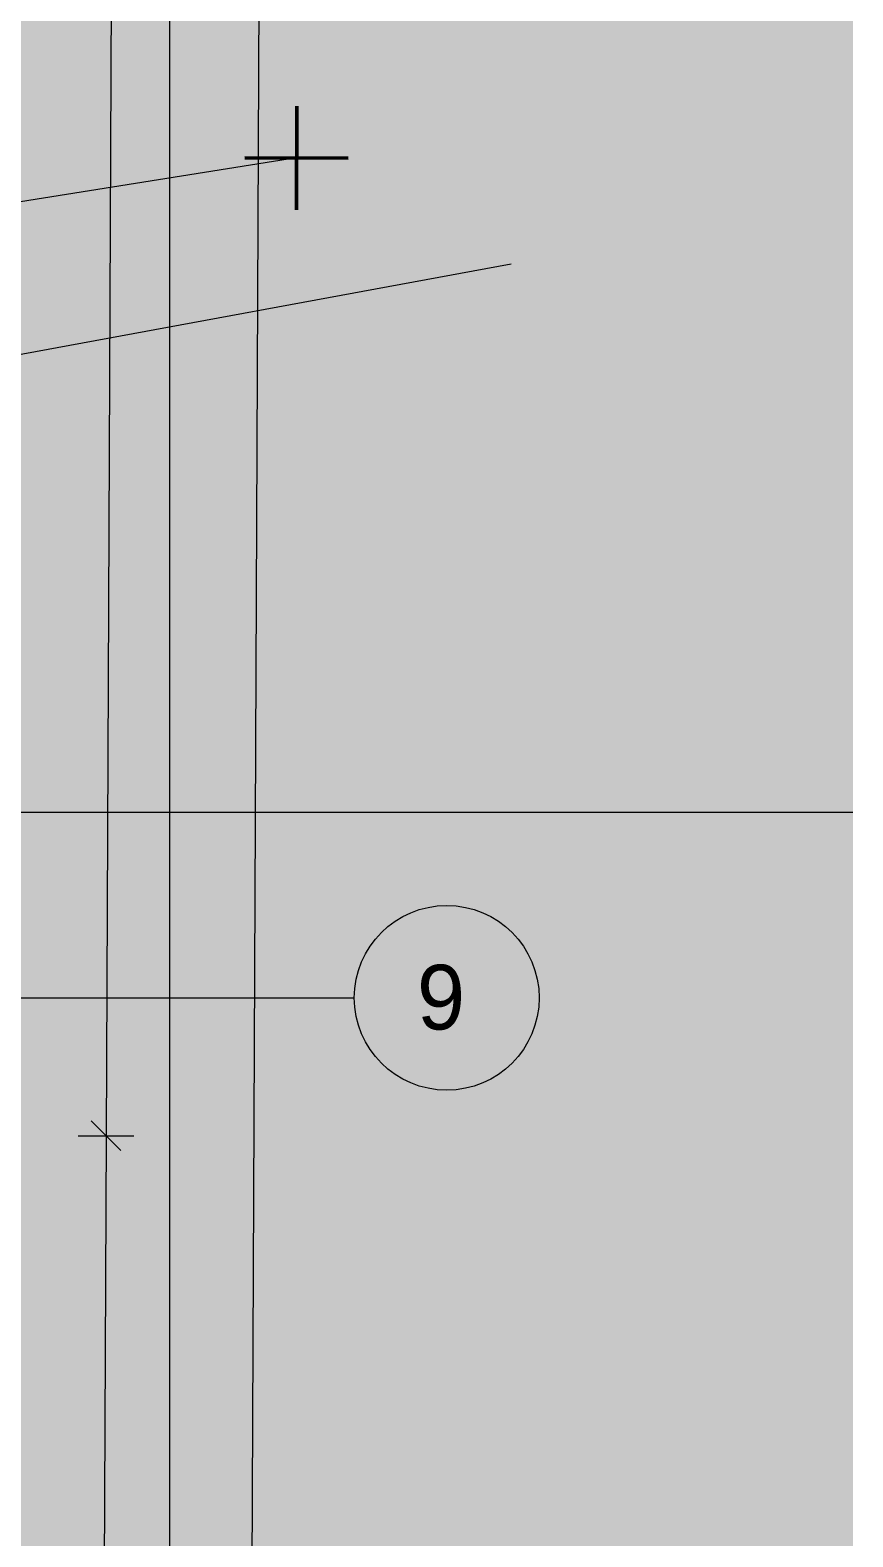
# Model space of a CAD drawing. Header units: metres. Extents: x -14 to 130, y -38 to 4.
# Drawn here: x 20.623 to 22.849, y -22.459 to -18.381 of the extents above; entities that cross this region are included whole.
import ezdxf

# ---------------------------------------------------------------- set-up
doc = ezdxf.new("R2010")
doc.units = ezdxf.units.M
doc.header["$MEASUREMENT"] = 0
doc.linetypes.add('Strichliert_1_-1', pattern=[2, 1, -1])
for name, color, linetype in [('-1._KG PP_3_725 Nachbarbebauung', 7, 'Continuous'), ('-1._KG PP_3_851 Marker Schnitt', 7, 'Continuous'), ('-1._KG PP_3_Bauwerke_Gebäude - Haus', 7, 'Continuous'), ('-1._KG PP_3_Bemaßen_Sperrmaß 2D', 7, 'Continuous'), ('-1._KG PP_3_Gelände_Geländepunkt', 7, 'Continuous'), ('-1._KG PP_3_Kataster Grenzpunkte_Grenzpunkt (GP) Hausecke_Kennzeichen', 7, 'Continuous')]:
    doc.layers.add(name, color=color, linetype=linetype)
doc.styles.add('ERSTELLTER_STIL_5', font='')
doc.styles.get('ERSTELLTER_STIL_5').set_extended_font_data('Eurostile')
doc.linetypes.add('GAS', pattern='A,0,[1,415_260415_PP_VA_1_2 -1 KG1.Shx,S=0.186508,R=0,X=0,Y=0],-26.5,0', length=26.5)

msp = doc.modelspace()

# ---------------------------------------------------------------- hatches: boundary and pattern name
at = {"layer": '-1._KG PP_3_725 Nachbarbebauung', "linetype": 'Continuous', "lineweight": 0, "true_color": 0x1f1f1f}
msp.add_hatch(color=250, dxfattribs=at).paths.add_polyline_path([(18.9035, -19.5703), (18.8486, -31.3281), (22.8486, -30.6006), (22.8486, -17.2095), (18.9154, -17.7942)])

# ---------------------------------------------------------------- linework, layer by layer
at = {"layer": '-1._KG PP_3_851 Marker Schnitt', "color": 112, "linetype": 'Strichliert_1_-1', "lineweight": 13, "ltscale": 1000, "true_color": 0x00cd60}
msp.add_line((21.3439, -18.7267), (18.9028, -19.115), dxfattribs=at)
at = {"layer": '-1._KG PP_3_Bauwerke_Gebäude - Haus', "color": 7, "linetype": 'Continuous', "lineweight": 13, "ltscale": 1000, "true_color": 0xefefef}
msp.add_line((19.0018, -19.5522), (21.9246, -19.0134), dxfattribs=at)
at = {"layer": '-1._KG PP_3_Bemaßen_Sperrmaß 2D', "color": 5, "linetype": 'GAS', "lineweight": 0, "ltscale": 1000}
for p, q in [((21, 3), (21, -36)), ((-1.5, -21), (21, -21)), ((21, -21), (21.5, -21))]:
    msp.add_line(p, q, dxfattribs=at)
at = {"layer": '-1._KG PP_3_Bemaßen_Sperrmaß 2D', "color": 5, "linetype": 'Continuous', "lineweight": 0, "ltscale": 1000}
msp.add_circle((21.75, -21), 0.25, dxfattribs=at)
at = {"layer": '-1._KG PP_3_Bemaßen_Sperrmaß 2D', "color": 5, "linetype": 'GAS', "lineweight": 0, "ltscale": 1000}
msp.add_point((21, -21), dxfattribs=at)
msp.add_point((21, -21), dxfattribs=at)
at = {"layer": '-1._KG PP_3_Gelände_Geländepunkt', "color": 7, "linetype": 'Continuous', "lineweight": 50, "ltscale": 1000}
for p, q in [((21.3445, -18.5867), (21.3432, -18.8667)), ((21.2039, -18.726), (21.4838, -18.7273))]:
    msp.add_line(p, q, dxfattribs=at)
at = {"layer": '-1._KG PP_3_Kataster Grenzpunkte_Grenzpunkt (GP) Hausecke_Kennzeichen', "color": 1, "linetype": 'Continuous', "lineweight": 13, "ltscale": 1000, "true_color": 0xfb0106}
for p, q in [((21.3231, -0.0116), (21.1841, -31.3354)), ((20.8565, -15.0085), (20.8283, -21.3736)), ((20.8681, -21.4137), (20.7884, -21.3334)), ((20.7533, -21.3732), (20.9033, -21.3739)), ((20.8283, -21.3736), (20.7841, -31.3336))]:
    msp.add_line(p, q, dxfattribs=at)
at = {"layer": '-1._KG PP_3_Kataster Grenzpunkte_Grenzpunkt (GP) Hausecke_Kennzeichen', "color": 7, "linetype": 'Continuous', "lineweight": 13, "ltscale": 1000}
msp.add_line((22.8486, -20.4983), (18.6717, -20.4983), dxfattribs=at)
msp.add_line((22.8486, -20.4983), (18.6717, -20.4983), dxfattribs=at)

# ---------------------------------------------------------------- texts
at = {"layer": '-1._KG PP_3_Bemaßen_Sperrmaß 2D', "color": 5, "linetype": 'Continuous', "lineweight": 0, "insert": (21.6695, -20.9107), "char_height": 0.175, "attachment_point": 1, "style": 'ERSTELLTER_STIL_5'}
msp.add_mtext('\\A1;{\\pql;\\pt0;\\fEurostile|b0|i0|c0|p0;\\W1.000000;9}', dxfattribs=at)

doc.saveas('drawing.dxf')
